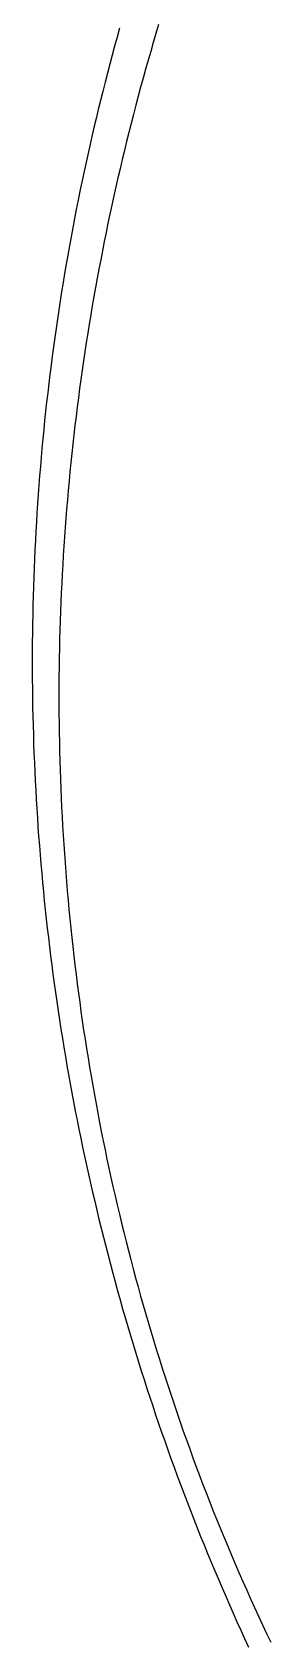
# Model space of a CAD drawing. Extents: x 8 to 445, y 7 to 445.
# Drawn here: x 8.2 to 31, y 132.8 to 286.9 of the extents above; entities that cross this region are included whole.
import ezdxf

# ---------------------------------------------------------------- set-up
doc = ezdxf.new("R2010")
doc.units = 0
doc.header["$MEASUREMENT"] = 0
doc.layers.add('STANDARD', color=18, linetype='CONTINUOUS')

msp = doc.modelspace()

# ---------------------------------------------------------------- linework, layer by layer
at = {"layer": 'STANDARD'}
for p, q in [((16.5508, 287.3199), (16.3096, 286.4586)), ((20.0264, 286.8247), (19.7735, 285.9671)), ((20.2828, 287.6814), (20.0264, 286.8247)), ((16.072, 285.5967), (15.838, 284.7339)), ((16.3096, 286.4586), (16.072, 285.5967)), ((19.7735, 285.9671), (19.5239, 285.1085)), ((15.6075, 283.8704), (15.3806, 283.0062)), ((15.838, 284.7339), (15.6075, 283.8704)), ((19.2778, 284.2489), (19.0351, 283.3885)), ((19.5239, 285.1085), (19.2778, 284.2489)), ((15.1572, 282.1412), (14.9373, 281.2755)), ((15.3806, 283.0062), (15.1572, 282.1412)), ((18.7959, 282.5272), (18.56, 281.6649)), ((19.0351, 283.3885), (18.7959, 282.5272)), ((14.9373, 281.2755), (14.721, 280.4091)), ((18.3276, 280.8018), (18.0987, 279.9378)), ((18.56, 281.6649), (18.3276, 280.8018)), ((14.5083, 279.5421), (14.2991, 278.6743)), ((14.721, 280.4091), (14.5083, 279.5421)), ((17.8732, 279.0729), (17.6511, 278.2072)), ((18.0987, 279.9378), (17.8732, 279.0729)), ((14.0934, 277.8059), (13.8913, 276.9368)), ((14.2991, 278.6743), (14.0934, 277.8059)), ((17.6511, 278.2072), (17.4324, 277.3407)), ((13.6927, 276.0671), (13.4976, 275.1968)), ((13.8913, 276.9368), (13.6927, 276.0671)), ((17.2172, 276.4734), (17.0055, 275.6052)), ((17.4324, 277.3407), (17.2172, 276.4734)), ((13.4976, 275.1968), (13.3061, 274.3258)), ((16.7972, 274.7363), (16.5924, 273.8666)), ((17.0055, 275.6052), (16.7972, 274.7363)), ((13.1181, 273.4543), (12.9337, 272.5821)), ((13.3061, 274.3258), (13.1181, 273.4543)), ((16.391, 272.9961), (16.1931, 272.1248)), ((16.5924, 273.8666), (16.391, 272.9961)), ((12.7528, 271.7094), (12.5754, 270.8361)), ((12.9337, 272.5821), (12.7528, 271.7094)), ((16.1931, 272.1248), (15.9987, 271.2528)), ((12.4016, 269.9622), (12.2313, 269.0878)), ((12.5754, 270.8361), (12.4016, 269.9622)), ((15.8077, 270.3801), (15.6202, 269.5067)), ((15.9987, 271.2528), (15.8077, 270.3801)), ((12.0645, 268.2129), (11.9013, 267.3374)), ((12.2313, 269.0878), (12.0645, 268.2129)), ((15.4362, 268.6326), (15.2557, 267.7578)), ((15.6202, 269.5067), (15.4362, 268.6326)), ((11.9013, 267.3374), (11.7416, 266.4614)), ((15.0786, 266.8823), (14.9051, 266.0061)), ((15.2557, 267.7578), (15.0786, 266.8823)), ((11.5854, 265.585), (11.4327, 264.708)), ((11.7416, 266.4614), (11.5854, 265.585)), ((14.735, 265.1293), (14.5684, 264.2518)), ((14.9051, 266.0061), (14.735, 265.1293)), ((11.2836, 263.8306), (11.138, 262.9527)), ((11.4327, 264.708), (11.2836, 263.8306)), ((14.5684, 264.2518), (14.4053, 263.3737)), ((10.9959, 262.0744), (10.8573, 261.1957)), ((11.138, 262.9527), (10.9959, 262.0744)), ((14.2458, 262.495), (14.0897, 261.6157)), ((14.4053, 263.3737), (14.2458, 262.495)), ((10.8573, 261.1957), (10.7222, 260.3165)), ((13.9371, 260.7358), (13.7881, 259.8554)), ((14.0897, 261.6157), (13.9371, 260.7358)), ((10.5907, 259.4369), (10.4627, 258.5569)), ((10.7222, 260.3165), (10.5907, 259.4369)), ((13.6425, 258.9743), (13.5005, 258.0928)), ((13.7881, 259.8554), (13.6425, 258.9743)), ((10.3382, 257.6765), (10.2172, 256.7957)), ((10.4627, 258.5569), (10.3382, 257.6765)), ((13.5005, 258.0928), (13.362, 257.2106)), ((10.0997, 255.9146), (9.9857, 255.0332)), ((10.2172, 256.7957), (10.0997, 255.9146)), ((13.227, 256.328), (13.0955, 255.4448)), ((13.362, 257.2106), (13.227, 256.328)), ((9.9857, 255.0332), (9.8753, 254.1514)), ((12.9676, 254.5612), (12.8432, 253.677)), ((13.0955, 255.4448), (12.9676, 254.5612)), ((9.7683, 253.2692), (9.6649, 252.3868)), ((9.8753, 254.1514), (9.7683, 253.2692)), ((12.7224, 252.7924), (12.605, 251.9074)), ((12.8432, 253.677), (12.7224, 252.7924)), ((9.565, 251.504), (9.4685, 250.621)), ((9.6649, 252.3868), (9.565, 251.504)), ((12.605, 251.9074), (12.4913, 251.0218)), ((9.3756, 249.7377), (9.2862, 248.8541)), ((9.4685, 250.621), (9.3756, 249.7377)), ((12.381, 250.1359), (12.2743, 249.2495)), ((12.4913, 251.0218), (12.381, 250.1359)), ((9.2862, 248.8541), (9.2003, 247.9703)), ((12.1712, 248.3627), (12.0716, 247.4755)), ((12.2743, 249.2495), (12.1712, 248.3627)), ((9.1179, 247.0862), (9.039, 246.2019)), ((9.2003, 247.9703), (9.1179, 247.0862)), ((12.0716, 247.4755), (11.9756, 246.5879)), ((8.9636, 245.3173), (8.8916, 244.4326)), ((9.039, 246.2019), (8.9636, 245.3173)), ((11.8832, 245.6999), (11.7943, 244.8116)), ((11.9756, 246.5879), (11.8832, 245.6999)), ((8.8232, 243.5477), (8.7583, 242.6626)), ((8.8916, 244.4326), (8.8232, 243.5477)), ((11.7089, 243.923), (11.6272, 243.034)), ((11.7943, 244.8116), (11.7089, 243.923)), ((8.7583, 242.6626), (8.6969, 241.7773)), ((11.549, 242.1446), (11.4744, 241.255)), ((11.6272, 243.034), (11.549, 242.1446)), ((8.6389, 240.8919), (8.5845, 240.0063)), ((8.6969, 241.7773), (8.6389, 240.8919)), ((11.4744, 241.255), (11.4034, 240.3651)), ((8.5336, 239.1206), (8.4861, 238.2348)), ((8.5845, 240.0063), (8.5336, 239.1206)), ((11.336, 239.4749), (11.2721, 238.5844)), ((11.4034, 240.3651), (11.336, 239.4749)), ((8.4861, 238.2348), (8.4421, 237.3489)), ((11.2119, 237.6937), (11.1552, 236.8027)), ((11.2721, 238.5844), (11.2119, 237.6937)), ((8.4016, 236.4628), (8.3646, 235.5767)), ((8.4421, 237.3489), (8.4016, 236.4628)), ((11.1021, 235.9114), (11.0527, 235.02)), ((11.1552, 236.8027), (11.1021, 235.9114)), ((8.3311, 234.6906), (8.3011, 233.8043)), ((8.3646, 235.5767), (8.3311, 234.6906)), ((11.0527, 235.02), (11.0068, 234.1284)), ((8.2745, 232.918), (8.2515, 232.0317)), ((8.3011, 233.8043), (8.2745, 232.918)), ((10.9646, 233.2365), (10.9259, 232.3445)), ((11.0068, 234.1284), (10.9646, 233.2365)), ((8.2515, 232.0317), (8.2319, 231.1453)), ((10.8909, 231.4523), (10.8595, 230.56)), ((10.9259, 232.3445), (10.8909, 231.4523)), ((8.2158, 230.259), (8.2031, 229.3726)), ((8.2319, 231.1453), (8.2158, 230.259)), ((10.8317, 229.6675), (10.8076, 228.7748)), ((10.8595, 230.56), (10.8317, 229.6675)), ((8.194, 228.4863), (8.1883, 227.6)), ((8.2031, 229.3726), (8.194, 228.4863)), ((10.8076, 228.7748), (10.787, 227.8821)), ((8.1883, 227.6), (8.1861, 226.7137)), ((8.1861, 226.7137), (8.1874, 225.8275)), ((10.7701, 226.9893), (10.7568, 226.0963)), ((10.787, 227.8821), (10.7701, 226.9893)), ((8.1874, 225.8275), (8.1921, 224.9413)), ((10.7472, 225.2033), (10.7412, 224.3102)), ((10.7568, 226.0963), (10.7472, 225.2033)), ((8.1921, 224.9413), (8.2003, 224.0552)), ((8.2003, 224.0552), (8.212, 223.1692)), ((10.7412, 224.3102), (10.7388, 223.4171)), ((8.212, 223.1692), (8.2271, 222.2833)), ((8.2271, 222.2833), (8.2458, 221.3975)), ((10.7388, 223.4171), (10.7401, 222.5239)), ((10.7401, 222.5239), (10.7451, 221.6307)), ((8.2458, 221.3975), (8.2678, 220.5118)), ((8.2678, 220.5118), (8.2934, 219.6262)), ((10.7451, 221.6307), (10.7537, 220.7374)), ((10.7537, 220.7374), (10.7659, 219.8442)), ((8.2934, 219.6262), (8.3224, 218.7408)), ((10.7659, 219.8442), (10.7818, 218.951)), ((10.7818, 218.951), (10.8014, 218.0577)), ((8.3224, 218.7408), (8.3549, 217.8556)), ((8.3549, 217.8556), (8.3908, 216.9705)), ((10.8014, 218.0577), (10.8246, 217.1646)), ((8.3908, 216.9705), (8.4302, 216.0856)), ((8.4302, 216.0856), (8.473, 215.201)), ((10.8246, 217.1646), (10.8515, 216.2714)), ((10.8515, 216.2714), (10.8821, 215.3784)), ((8.473, 215.201), (8.5193, 214.3165)), ((8.5193, 214.3165), (8.5691, 213.4322)), ((10.8821, 215.3784), (10.9164, 214.4854)), ((10.9164, 214.4854), (10.9543, 213.5925)), ((8.5691, 213.4322), (8.6223, 212.5482)), ((10.9543, 213.5925), (10.9959, 212.6997)), ((8.6223, 212.5482), (8.679, 211.6644)), ((8.679, 211.6644), (8.7391, 210.7808)), ((10.9959, 212.6997), (11.0412, 211.807)), ((11.0412, 211.807), (11.0902, 210.9144)), ((8.7391, 210.7808), (8.8027, 209.8976)), ((8.8027, 209.8976), (8.8697, 209.0146)), ((11.0902, 210.9144), (11.1429, 210.0219)), ((11.1429, 210.0219), (11.1992, 209.1296)), ((8.8697, 209.0146), (8.9402, 208.1319)), ((8.9402, 208.1319), (9.0141, 207.2495)), ((11.1992, 209.1296), (11.2593, 208.2375)), ((11.2593, 208.2375), (11.3231, 207.3455)), ((9.0141, 207.2495), (9.0915, 206.3674)), ((11.3231, 207.3455), (11.3906, 206.4538)), ((9.0915, 206.3674), (9.1723, 205.4857)), ((9.1723, 205.4857), (9.2566, 204.6043)), ((11.3906, 206.4538), (11.4618, 205.5622)), ((11.4618, 205.5622), (11.5367, 204.6708)), ((9.2566, 204.6043), (9.3443, 203.7232)), ((9.3443, 203.7232), (9.4354, 202.8425)), ((11.5367, 204.6708), (11.6153, 203.7797)), ((11.6153, 203.7797), (11.6976, 202.8888)), ((9.4354, 202.8425), (9.53, 201.9622)), ((9.53, 201.9622), (9.628, 201.0823)), ((11.6976, 202.8888), (11.7836, 201.9982)), ((11.7836, 201.9982), (11.8734, 201.1078)), ((9.628, 201.0823), (9.7295, 200.2028)), ((11.8734, 201.1078), (11.9669, 200.2177)), ((9.7295, 200.2028), (9.8344, 199.3237)), ((9.8344, 199.3237), (9.9427, 198.445)), ((11.9669, 200.2177), (12.0641, 199.3278)), ((12.0641, 199.3278), (12.1651, 198.4383)), ((9.9427, 198.445), (10.0545, 197.5668)), ((10.0545, 197.5668), (10.1697, 196.689)), ((12.1651, 198.4383), (12.2698, 197.5491)), ((12.2698, 197.5491), (12.3783, 196.6602)), ((10.1697, 196.689), (10.2884, 195.8116)), ((10.2884, 195.8116), (10.4104, 194.9348)), ((12.3783, 196.6602), (12.4904, 195.7717)), ((12.4904, 195.7717), (12.6064, 194.8835)), ((10.4104, 194.9348), (10.5359, 194.0584)), ((12.6064, 194.8835), (12.7261, 193.9957)), ((10.5359, 194.0584), (10.6649, 193.1825)), ((10.6649, 193.1825), (10.7972, 192.3072)), ((12.7261, 193.9957), (12.8495, 193.1082)), ((12.8495, 193.1082), (12.9767, 192.2211)), ((10.7972, 192.3072), (10.933, 191.4323)), ((10.933, 191.4323), (11.0722, 190.558)), ((12.9767, 192.2211), (13.1076, 191.3345)), ((13.1076, 191.3345), (13.2423, 190.4482)), ((11.0722, 190.558), (11.2148, 189.6843)), ((11.2148, 189.6843), (11.3609, 188.8111)), ((13.2423, 190.4482), (13.3808, 189.5624)), ((11.3609, 188.8111), (11.5104, 187.9384)), ((13.3808, 189.5624), (13.5231, 188.6771)), ((13.5231, 188.6771), (13.6691, 187.7921)), ((11.5104, 187.9384), (11.6633, 187.0664)), ((11.6633, 187.0664), (11.8196, 186.1949)), ((13.6691, 187.7921), (13.8189, 186.9077)), ((13.8189, 186.9077), (13.9725, 186.0237)), ((11.8196, 186.1949), (11.9793, 185.3241)), ((11.9793, 185.3241), (12.1425, 184.4539)), ((13.9725, 186.0237), (14.1298, 185.1402)), ((14.1298, 185.1402), (14.291, 184.2573)), ((12.1425, 184.4539), (12.3091, 183.5843)), ((12.3091, 183.5843), (12.479, 182.7153)), ((14.291, 184.2573), (14.4559, 183.3748)), ((12.479, 182.7153), (12.6524, 181.847)), ((14.4559, 183.3748), (14.6247, 182.4929)), ((14.6247, 182.4929), (14.7972, 181.6115)), ((12.6524, 181.847), (12.8292, 180.9794)), ((12.8292, 180.9794), (13.0095, 180.1124)), ((14.7972, 181.6115), (14.9735, 180.7306)), ((14.9735, 180.7306), (15.1536, 179.8504)), ((13.0095, 180.1124), (13.1931, 179.2462)), ((13.1931, 179.2462), (13.3801, 178.3806)), ((15.1536, 179.8504), (15.3375, 178.9707)), ((15.3375, 178.9707), (15.5253, 178.0916)), ((13.3801, 178.3806), (13.5706, 177.5158)), ((13.5706, 177.5158), (13.7644, 176.6517)), ((15.5253, 178.0916), (15.7168, 177.2131)), ((13.7644, 176.6517), (13.9617, 175.7883)), ((13.9617, 175.7883), (14.1624, 174.9257)), ((15.7168, 177.2131), (15.9122, 176.3353)), ((15.9122, 176.3353), (16.1114, 175.458)), ((14.1624, 174.9257), (14.3664, 174.0639)), ((16.1114, 175.458), (16.3144, 174.5814)), ((16.3144, 174.5814), (16.5212, 173.7055)), ((14.3664, 174.0639), (14.5739, 173.2028)), ((14.5739, 173.2028), (14.7848, 172.3425)), ((16.5212, 173.7055), (16.7319, 172.8302)), ((16.7319, 172.8302), (16.9464, 171.9557)), ((14.7848, 172.3425), (14.999, 171.483)), ((14.999, 171.483), (15.2167, 170.6244)), ((16.9464, 171.9557), (17.1647, 171.0818)), ((15.2167, 170.6244), (15.4378, 169.7665)), ((15.4378, 169.7665), (15.6622, 168.9095)), ((17.1647, 171.0818), (17.3868, 170.2086)), ((17.3868, 170.2086), (17.6128, 169.3361)), ((15.6622, 168.9095), (15.8901, 168.0534)), ((15.8901, 168.0534), (16.1213, 167.1981)), ((17.6128, 169.3361), (17.8427, 168.4644)), ((17.8427, 168.4644), (18.0764, 167.5934)), ((16.1213, 167.1981), (16.356, 166.3437)), ((18.0764, 167.5934), (18.3139, 166.7232)), ((18.3139, 166.7232), (18.5553, 165.8538)), ((16.356, 166.3437), (16.594, 165.4901)), ((16.594, 165.4901), (16.8354, 164.6375)), ((18.5553, 165.8538), (18.8006, 164.9851)), ((18.8006, 164.9851), (19.0497, 164.1172)), ((16.8354, 164.6375), (17.0802, 163.7858)), ((17.0802, 163.7858), (17.3284, 162.935)), ((19.0497, 164.1172), (19.3026, 163.2502)), ((17.3284, 162.935), (17.58, 162.0851)), ((17.58, 162.0851), (17.8349, 161.2362)), ((19.3026, 163.2502), (19.5595, 162.3839)), ((19.5595, 162.3839), (19.8202, 161.5185)), ((17.8349, 161.2362), (18.0933, 160.3882)), ((18.0933, 160.3882), (18.355, 159.5412)), ((19.8202, 161.5185), (20.0848, 160.654)), ((20.0848, 160.654), (20.3532, 159.7903)), ((18.355, 159.5412), (18.6201, 158.6952)), ((20.3532, 159.7903), (20.6256, 158.9275)), ((20.6256, 158.9275), (20.9018, 158.0655)), ((18.6201, 158.6952), (18.8886, 157.8502)), ((18.8886, 157.8502), (19.1605, 157.0062)), ((20.9018, 158.0655), (21.1819, 157.2045)), ((19.1605, 157.0062), (19.4358, 156.1632)), ((19.4358, 156.1632), (19.7144, 155.3213)), ((21.1819, 157.2045), (21.4659, 156.3444)), ((21.4659, 156.3444), (21.7538, 155.4852)), ((19.7144, 155.3213), (19.9964, 154.4804)), ((19.9964, 154.4804), (20.2818, 153.6405)), ((21.7538, 155.4852), (22.0456, 154.6269)), ((22.0456, 154.6269), (22.3413, 153.7696)), ((20.2818, 153.6405), (20.5705, 152.8017)), ((20.5705, 152.8017), (20.8626, 151.964)), ((22.3413, 153.7696), (22.6409, 152.9133)), ((22.6409, 152.9133), (22.9444, 152.0579)), ((20.8626, 151.964), (21.1581, 151.1274)), ((21.1581, 151.1274), (21.457, 150.2919)), ((22.9444, 152.0579), (23.2518, 151.2035)), ((23.2518, 151.2035), (23.5631, 150.3501)), ((21.457, 150.2919), (21.7592, 149.4575)), ((23.5631, 150.3501), (23.8783, 149.4977)), ((21.7592, 149.4575), (22.0648, 148.6242)), ((22.0648, 148.6242), (22.3738, 147.7921)), ((23.8783, 149.4977), (24.1975, 148.6464)), ((24.1975, 148.6464), (24.5206, 147.7961)), ((22.3738, 147.7921), (22.6861, 146.9612)), ((22.6861, 146.9612), (23.0018, 146.1313)), ((24.5206, 147.7961), (24.8476, 146.9468)), ((24.8476, 146.9468), (25.1785, 146.0986)), ((23.0018, 146.1313), (23.3209, 145.3027)), ((23.3209, 145.3027), (23.6433, 144.4753)), ((25.1785, 146.0986), (25.5133, 145.2515)), ((25.5133, 145.2515), (25.8521, 144.4055)), ((23.6433, 144.4753), (23.9691, 143.649)), ((23.9691, 143.649), (24.2982, 142.824)), ((25.8521, 144.4055), (26.1949, 143.5605)), ((26.1949, 143.5605), (26.5415, 142.7167)), ((24.2982, 142.824), (24.6307, 142.0002)), ((24.6307, 142.0002), (24.9665, 141.1777)), ((26.5415, 142.7167), (26.8922, 141.874)), ((26.8922, 141.874), (27.2467, 141.0325)), ((24.9665, 141.1777), (25.3057, 140.3563)), ((25.3057, 140.3563), (25.6483, 139.5363)), ((27.2467, 141.0325), (27.6052, 140.1921)), ((25.6483, 139.5363), (25.9942, 138.7175)), ((27.6052, 140.1921), (27.9677, 139.3528)), ((27.9677, 139.3528), (28.3341, 138.5148)), ((25.9942, 138.7175), (26.3435, 137.9)), ((26.3435, 137.9), (26.6961, 137.0838)), ((28.3341, 138.5148), (28.7045, 137.6779)), ((28.7045, 137.6779), (29.0789, 136.8423)), ((26.6961, 137.0838), (27.052, 136.269)), ((27.052, 136.269), (27.4114, 135.4554)), ((29.0789, 136.8423), (29.4572, 136.0078)), ((29.4572, 136.0078), (29.8395, 135.1746)), ((27.4114, 135.4554), (27.774, 134.6432)), ((27.774, 134.6432), (28.14, 133.8323)), ((29.8395, 135.1746), (30.2258, 134.3427)), ((30.2258, 134.3427), (30.616, 133.5119)), ((28.14, 133.8323), (28.5094, 133.0228)), ((28.5094, 133.0228), (28.8821, 132.2146)), ((30.616, 133.5119), (31.0102, 132.6825))]:
    msp.add_line(p, q, dxfattribs=at)

doc.saveas('drawing.dxf')
